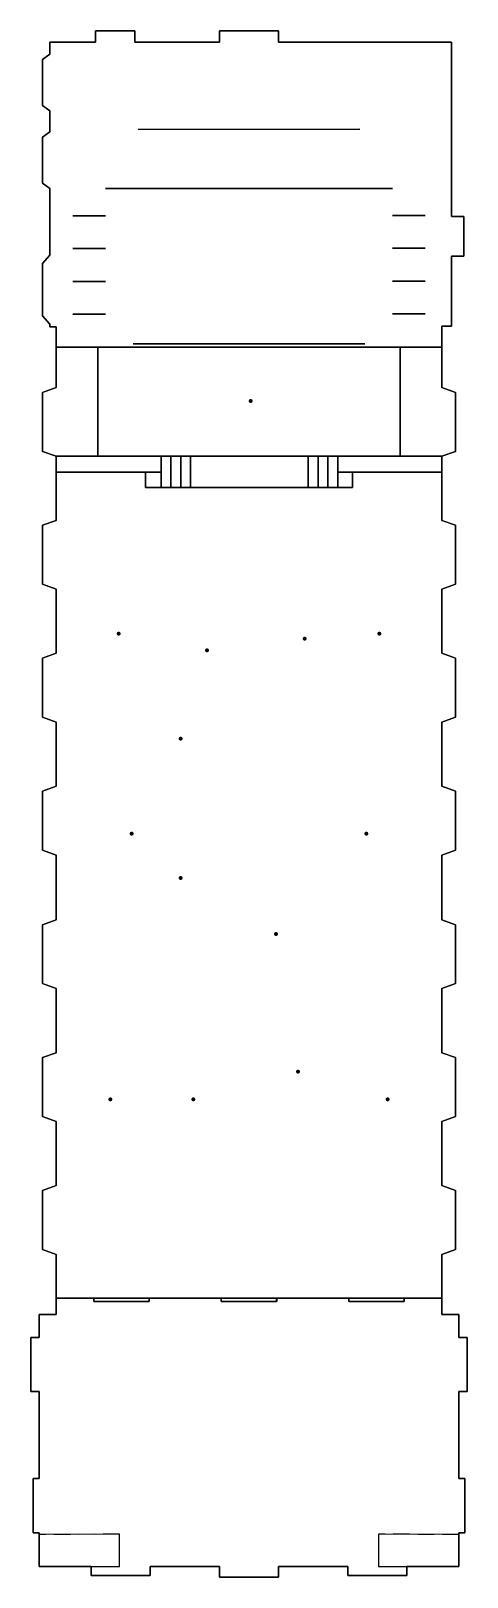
# Model space of a CAD drawing. Header units: millimetres. Extents: x -6.7 to 6.7, y -23 to 24.1.
import ezdxf

# ---------------------------------------------------------------- set-up
doc = ezdxf.new("R2010")
doc.units = ezdxf.units.MM
doc.linetypes.add('DASHED', pattern=[0.75, 0.5, -0.25])
for name, color, linetype in [('3dPoly', 30, 'Continuous'), ('PISO_3D', 30, 'Continuous'), ('Sillas', 130, 'DASHED')]:
    doc.layers.add(name, color=color, linetype=linetype)
for name, color, linetype, lineweight in [('PLANO_EXTRUDE', 13, 'Continuous', 5), ('rec', 92, 'Continuous', 200), ('src', 10, 'Continuous', 200)]:
    doc.layers.add(name, color=color, linetype=linetype, lineweight=lineweight)

msp = doc.modelspace()

# ---------------------------------------------------------------- linework, layer by layer
for points in [[(6.55, 17.25, 3.6), (6.55, 17.411, 4.31), (6.55, 17.848, 4.91), (6.55, 18.303, 4.31), (6.55, 18.453, 3.6), (6.55, 18.453, 5.99), (6.55, 17.25, 5.99)], [(-6.3, 17.028, 3.6), (-6.3, 16.812, 4.424), (-6.3, 16.228, 4.91), (-6.3, 15.65, 4.424), (-6.3, 15.428, 3.6), (-6.3, 15.428, 5.99), (-6.3, 17.028, 5.99)], [(-6.3, 13.098, 7.81), (-6.3, 11.302, 7.81), (-6.3, 11.302, 5.99), (-6.3, 13.098, 5.99)], [(-6.3, 13.098, 3.6), (-6.3, 12.976, 4.424), (-6.3, 12.2, 4.91), (-6.3, 11.424, 4.424), (-6.3, 11.302, 3.6), (-6.3, 11.302, 5.99), (-6.3, 13.098, 5.99)], [(6.3, 11.302, 3.6), (6.3, 11.424, 4.424), (6.3, 12.2, 4.91), (6.3, 12.976, 4.424), (6.3, 13.098, 3.6), (6.3, 13.098, 5.99), (6.3, 11.302, 5.99)], [(6.3, 11.302, 7.81), (6.3, 13.098, 7.81), (6.3, 13.098, 5.99), (6.3, 11.302, 5.99)], [(5.88, 10.668, 0), (5.88, 10.668, 0), (5.88, 10.668, 0), (5.88, 10.668, 0), (5.88, 10.668, 0), (5.88, 9.198, 0), (6.3, 9.048, 0), (6.3, 7.252, 0), (5.88, 7.102, 0), (5.88, 5.148, 0), (6.3, 4.998, 0), (6.3, 3.202, 0), (5.88, 3.052, 0), (5.88, 1.098, 0), (6.3, 0.948, 0), (6.3, -0.848, 0), (5.88, -0.998, 0), (5.88, -2.972, 0), (6.3, -3.122, 0), (6.3, -4.918, 0), (5.88, -5.068, 0), (5.88, -7.021, 0), (6.3, -7.171, 0), (6.3, -8.967, 0), (5.88, -9.117, 0), (5.88, -11.072, 0), (6.3, -11.222, 0), (6.3, -13.018, 0), (5.88, -13.168, 0), (5.88, -14.5, 0), (4.733, -14.5, 0), (4.733, -14.6, 0), (3.043, -14.6, 0), (3.043, -14.5, 0), (0.847, -14.5, 0), (0.847, -14.6, 0), (-0.843, -14.6, 0), (-0.843, -14.5, 0), (-3.043, -14.5, 0), (-3.043, -14.6, 0), (-4.733, -14.6, 0), (-4.733, -14.5, 0), (-5.88, -14.5, 0), (-5.88, -13.168, 0), (-6.3, -13.018, 0), (-6.3, -11.222, 0), (-5.88, -11.072, 0), (-5.88, -9.117, 0), (-6.3, -8.967, 0), (-6.3, -7.171, 0), (-5.88, -7.021, 0), (-5.88, -5.068, 0), (-6.3, -4.918, 0), (-6.3, -3.122, 0), (-5.88, -2.972, 0), (-5.88, -0.998, 0), (-6.3, -0.848, 0), (-6.3, 0.948, 0), (-5.88, 1.098, 0), (-5.88, 3.052, 0), (-6.3, 3.202, 0), (-6.3, 4.998, 0), (-5.88, 5.148, 0), (-5.88, 7.102, 0), (-6.3, 7.252, 0), (-6.3, 9.048, 0), (-5.88, 9.198, 0), (-5.88, 10.668, -0.004), (-3.16, 10.668, 0), (-3.16, 10.198, 0), (3.16, 10.198, 0), (3.16, 10.668, 0)], [(-6.3, 9.048, 3.6), (-6.3, 8.926, 4.424), (-6.3, 8.15, 4.91), (-6.3, 7.374, 4.424), (-6.3, 7.252, 3.6), (-6.3, 7.252, 5.99), (-6.3, 9.048, 5.99)], [(6.3, 7.251, 3.6), (6.3, 7.373, 4.424), (6.3, 8.149, 4.91), (6.3, 8.925, 4.424), (6.3, 9.047, 3.6), (6.3, 9.047, 5.99), (6.3, 7.251, 5.99)], [(-6.3, 4.998, 3.6), (-6.3, 4.876, 4.424), (-6.3, 4.1, 4.91), (-6.3, 3.324, 4.424), (-6.3, 3.202, 3.6), (-6.3, 3.202, 5.99), (-6.3, 4.998, 5.99)], [(6.3, 3.202, 3.6), (6.3, 3.324, 4.424), (6.3, 4.1, 4.91), (6.3, 4.876, 4.424), (6.3, 4.998, 3.6), (6.3, 4.998, 5.99), (6.3, 3.202, 5.99)], [(-6.3, 0.948, 3.6), (-6.3, 0.826, 4.424), (-6.3, 0.05, 4.91), (-6.3, -0.726, 4.424), (-6.3, -0.848, 3.6), (-6.3, -0.848, 5.99), (-6.3, 0.948, 5.99)], [(6.3, -0.848, 3.6), (6.3, -0.726, 4.424), (6.3, 0.05, 4.91), (6.3, 0.826, 4.424), (6.3, 0.948, 3.6), (6.3, 0.948, 5.99), (6.3, -0.848, 5.99)], [(-6.3, -3.122, 3.6), (-6.3, -3.244, 4.424), (-6.3, -4.02, 4.91), (-6.3, -4.796, 4.424), (-6.3, -4.918, 3.6), (-6.3, -4.918, 5.99), (-6.3, -3.122, 5.99)], [(6.3, -4.918, 3.6), (6.3, -4.796, 4.424), (6.3, -4.02, 4.91), (6.3, -3.244, 4.424), (6.3, -3.122, 3.6), (6.3, -3.122, 5.99), (6.3, -4.918, 5.99)], [(-6.3, -7.171, 3.6), (-6.3, -7.293, 4.424), (-6.3, -8.069, 4.91), (-6.3, -8.845, 4.424), (-6.3, -8.967, 3.6), (-6.3, -8.967, 5.99), (-6.3, -7.171, 5.99)], [(6.3, -8.968, 3.6), (6.3, -8.846, 4.424), (6.3, -8.07, 4.91), (6.3, -7.294, 4.424), (6.3, -7.172, 3.6), (6.3, -7.172, 5.99), (6.3, -8.968, 5.99)], [(-6.3, -11.222, 3.6), (-6.3, -11.344, 4.424), (-6.3, -12.12, 4.91), (-6.3, -12.896, 4.424), (-6.3, -13.018, 3.6), (-6.3, -13.018, 5.99), (-6.3, -11.222, 5.99)], [(6.3, -13.018, 5.99), (6.3, -11.222, 5.99), (6.3, -11.222, 3.6), (6.3, -11.344, 4.424), (6.3, -12.12, 4.91), (6.3, -12.896, 4.424), (6.3, -13.018, 3.6)], [(-4.737, -14.5, 5.57), (-4.737, -14.6, 5.57), (-4.737, -14.6, 0), (-4.737, -14.5, 0)], [(-3.047, -14.6, 5.57), (-4.737, -14.6, 5.57), (-4.737, -14.5, 5.57), (-3.047, -14.5, 5.57)], [(-4.737, -14.6, 3.6), (-4.567, -14.6, 4.424), (-3.892, -14.6, 4.91), (-3.225, -14.6, 4.424), (-3.047, -14.6, 3.6), (-3.047, -14.6, 5.57), (-4.737, -14.6, 5.57)], [(-3.047, -14.6, 3.6), (-4.737, -14.6, 3.6), (-4.567, -14.6, 4.424), (-3.892, -14.6, 4.91), (-3.225, -14.6, 4.424)], [(-3.047, -14.5, 5.57), (-0.847, -14.5, 5.57), (-0.847, -14.5, 0), (-3.047, -14.5, 0)], [(-3.047, -14.6, 5.57), (-3.047, -14.5, 5.57), (-3.047, -14.5, 0), (-3.047, -14.6, 0)], [(-0.847, -14.5, 5.57), (-0.847, -14.6, 5.57), (-0.847, -14.6, 0), (-0.847, -14.5, 0)], [(-0.847, -14.6, 3.6), (-0.677, -14.6, 4.424), (-0.002, -14.6, 4.91), (0.665, -14.6, 4.424), (0.843, -14.6, 3.6), (0.843, -14.6, 5.57), (-0.847, -14.6, 5.57)], [(0.843, -14.6, 3.6), (-0.847, -14.6, 3.6), (-0.677, -14.6, 4.424), (-0.002, -14.6, 4.91), (0.665, -14.6, 4.424)], [(0.843, -14.5, 0), (0.843, -14.6, 0), (0.843, -14.6, 5.57), (0.843, -14.5, 5.57), (0.843, -14.5, 0)], [(3.043, -14.5, 5.57), (4.733, -14.5, 5.57), (4.733, -14.6, 5.57), (3.043, -14.6, 5.57)], [(3.043, -14.6, 0), (3.043, -14.5, 0), (3.043, -14.5, 5.57), (3.043, -14.6, 5.57)], [(3.043, -14.6, 3.6), (3.213, -14.6, 4.424), (3.888, -14.6, 4.91), (4.555, -14.6, 4.424), (4.733, -14.6, 3.6), (4.733, -14.6, 5.57), (3.043, -14.6, 5.57)], [(5.88, -14.5, 0), (4.733, -14.5, 0), (4.733, -14.5, 5.57), (5.88, -14.5, 5.57)]]:
    msp.add_polyline3d(points, close=True)
for points in [[(6.55, 17.25, 3.6), (6.55, 17.411, 4.31), (6.55, 17.848, 4.91), (6.55, 18.303, 4.31), (6.55, 18.45, 3.6), (6.55, 17.25, 3.6)], [(-6.3, 15.428, 3.6), (-6.3, 17.028, 3.6), (-6.3, 16.812, 4.424), (-6.3, 16.228, 4.91), (-6.3, 15.65, 4.424), (-6.3, 15.428, 3.6)], [(-6.3, 15.65, 4.424), (-6.3, 16.228, 4.91)], [(-5.88, 14.478, 9.4), (-5.88, 13.248, 9.4), (-6.3, 13.098, 9.4), (-6.3, 11.302, 9.4), (-5.88, 11.152, 9.4), (-5.88, 9.198, 9.4), (-6.3, 9.048, 9.4), (-6.3, 7.252, 9.4), (-5.88, 7.102, 9.4), (-5.88, 5.148, 9.4), (-6.3, 4.998, 9.4), (-6.3, 3.202, 9.4), (-5.88, 3.052, 9.4), (-5.88, 1.098, 9.4), (-6.3, 0.948, 9.4), (-6.3, -0.848, 9.4), (-5.88, -0.998, 9.4), (-5.88, -2.972, 9.4), (-6.3, -3.122, 9.4), (-6.3, -4.918, 9.4), (-5.88, -5.068, 9.4), (-5.88, -7.021, 9.4), (-6.3, -7.171, 9.4), (-6.3, -8.967, 9.4), (-5.88, -9.117, 9.4), (-5.88, -11.072, 9.4), (-6.3, -11.222, 9.4), (-6.3, -13.018, 9.4), (-5.88, -13.168, 9.4), (-5.88, -14.5, 9.4), (-5.88, -14.5, 9.4), (-5.88, -14.5, 9.4), (-5.88, -14.5, 9.4), (-5.88, -14.5, 9.4), (-5.88, -14.5, 9.4), (-5.88, -14.5, 9.4), (-5.88, -14.5, 9.4), (-5.88, -14.5, 9.4), (-5.88, -14.5, 9.4), (-5.88, -14.5, 9.4), (-5.88, -14.5, 9.4), (-5.88, -14.5, 9.4), (-5.88, -14.5, 9.4), (-5.88, -14.5, 9.4), (-5.88, -14.5, 9.4), (5.88, -14.5, 9.4), (5.88, -14.5, 9.4), (5.88, -14.5, 9.4), (5.88, -14.5, 9.4), (5.88, -14.5, 9.4), (5.88, -14.5, 9.4), (5.88, -14.5, 9.4), (5.88, -14.5, 9.4), (5.88, -14.5, 9.4), (5.88, -14.5, 9.4), (5.88, -14.5, 9.4), (5.88, -14.5, 9.4), (5.88, -14.5, 9.4), (5.88, -14.5, 9.4), (5.88, -14.5, 9.4), (5.88, -14.5, 9.4), (5.88, -14.5, 9.4), (5.88, -14.5, 9.4), (5.88, -13.168, 9.4), (6.3, -13.018, 9.4), (6.3, -11.222, 9.4), (5.88, -11.072, 9.4), (5.88, -9.117, 9.4), (6.3, -8.967, 9.4), (6.3, -7.171, 9.4), (5.88, -7.021, 9.4), (5.88, -5.068, 9.4), (6.3, -4.918, 9.4), (6.3, -3.122, 9.4), (5.88, -2.972, 9.4), (5.88, -0.998, 9.4), (6.3, -0.848, 9.4), (6.3, 0.948, 9.4), (5.88, 1.098, 9.4), (5.88, 3.052, 9.4), (6.3, 3.202, 9.4), (6.3, 4.998, 9.4), (5.88, 5.148, 9.4), (5.88, 7.102, 9.4), (6.3, 7.252, 9.4), (6.3, 9.048, 9.4), (5.88, 9.198, 9.4), (5.88, 11.152, 9.4), (6.3, 11.302, 9.4), (6.3, 13.098, 9.4), (5.88, 13.248, 9.4), (5.88, 14.478, 9.4), (5.88, 14.478, 9.4), (5.88, 14.478, 9.4), (5.88, 14.478, 9.4), (5.88, 14.478, 9.4), (5.88, 14.478, 9.4), (5.88, 14.478, 9.4), (5.88, 14.478, 9.4), (5.88, 14.478, 9.4), (-5.88, 14.478, 9.4), (-5.88, 14.478, 9.4), (-5.88, 14.478, 9.4), (-5.88, 14.478, 9.4), (-5.88, 14.478, 9.4), (-5.88, 14.478, 9.4), (-5.88, 14.478, 9.4), (-5.88, 14.478, 9.4), (-5.88, 14.478, 9.4), (-5.88, 14.478, 9.4), (-5.88, 14.478, 9.4), (-5.88, 14.478, 9.4), (-5.88, 14.478, 9.4), (-5.88, 14.478, 9.4), (-5.88, 14.478, 9.4), (-5.88, 14.478, 9.4), (-5.88, 14.478, 9.4), (-5.88, 14.478, 9.4), (-5.88, 14.478, 9.4), (-5.88, 14.478, 9.4), (-5.88, 14.478, 9.4)], [(-5.88, 14.478, 9.4), (-5.07, 14.478, 9.4)], [(5.88, 14.478, 9.4), (5.07, 14.478, 9.4)], [(-6.3, 11.302, 3.6), (-6.3, 13.098, 3.6), (-6.3, 12.976, 4.424), (-6.3, 12.2, 4.91), (-6.3, 11.424, 4.424), (-6.3, 11.302, 3.6)], [(6.3, 13.098, 3.6), (6.3, 11.302, 3.6), (6.3, 11.424, 4.424), (6.3, 12.2, 4.91), (6.3, 12.976, 4.424), (6.3, 13.098, 3.6)], [(-6.3, 7.252, 3.6), (-6.3, 9.048, 3.6), (-6.3, 8.926, 4.424), (-6.3, 8.15, 4.91), (-6.3, 7.374, 4.424), (-6.3, 7.252, 3.6)], [(6.3, 9.048, 3.6), (6.3, 7.252, 3.6), (6.3, 7.374, 4.424), (6.3, 8.15, 4.91), (6.3, 8.926, 4.424), (6.3, 9.048, 3.6)], [(-6.3, 3.202, 3.6), (-6.3, 4.998, 3.6), (-6.3, 4.876, 4.424), (-6.3, 4.1, 4.91), (-6.3, 3.324, 4.424), (-6.3, 3.202, 3.6)], [(6.3, 4.998, 3.6), (6.3, 3.202, 3.6), (6.3, 3.324, 4.424), (6.3, 4.1, 4.91), (6.3, 4.876, 4.424), (6.3, 4.998, 3.6)], [(-6.3, -0.848, 3.6), (-6.3, 0.948, 3.6), (-6.3, 0.826, 4.424), (-6.3, 0.05, 4.91), (-6.3, -0.726, 4.424), (-6.3, -0.848, 3.6)], [(6.3, 0.948, 3.6), (6.3, -0.848, 3.6), (6.3, -0.726, 4.424), (6.3, 0.05, 4.91), (6.3, 0.826, 4.424), (6.3, 0.948, 3.6)], [(-6.3, -4.918, 3.6), (-6.3, -3.122, 3.6), (-6.3, -3.244, 4.424), (-6.3, -4.02, 4.91), (-6.3, -4.796, 4.424), (-6.3, -4.918, 3.6)], [(6.3, -3.122, 3.6), (6.3, -4.918, 3.6), (6.3, -4.796, 4.424), (6.3, -4.02, 4.91), (6.3, -3.244, 4.424), (6.3, -3.122, 3.6)], [(-6.3, -8.967, 3.6), (-6.3, -7.171, 3.6), (-6.3, -7.293, 4.424), (-6.3, -8.069, 4.91), (-6.3, -8.845, 4.424), (-6.3, -8.967, 3.6)], [(6.3, -7.171, 3.6), (6.3, -8.967, 3.6), (6.3, -8.845, 4.424), (6.3, -8.069, 4.91), (6.3, -7.293, 4.424), (6.3, -7.171, 3.6)], [(-6.3, -13.018, 3.6), (-6.3, -11.222, 3.6), (-6.3, -11.344, 4.424), (-6.3, -12.12, 4.91), (-6.3, -12.896, 4.424), (-6.3, -13.018, 3.6)], [(6.3, -13.018, 3.6), (6.3, -12.896, 4.424), (6.3, -12.12, 4.91), (6.3, -11.344, 4.424), (6.3, -11.222, 3.6), (6.3, -13.018, 3.6)], [(6.3, -11.222, 3.6), (6.3, -13.018, 3.6), (6.3, -12.896, 4.424), (6.3, -12.12, 4.91), (6.3, -11.344, 4.424), (6.3, -11.222, 3.6)], [(-4.737, -14.5, 0), (-5.88, -14.5, 0), (-5.88, -14.5, 5.57), (-4.737, -14.5, 5.57), (-4.737, -14.5, 0), (-5.88, -14.5, 0)], [(-3.047, -14.6, 5.57), (-3.047, -14.5, 5.57)], [(-0.847, -14.5, 5.57), (0.843, -14.5, 5.57), (0.843, -14.6, 5.57), (-0.847, -14.6, 5.57), (-0.847, -14.5, 5.57)], [(4.733, -14.5, 5.57), (5.88, -14.5, 5.57)]]:
    msp.add_polyline3d(points)
at = {"layer": '3dPoly'}
for points in [[(-3.38, 21.109, 5.583), (-3.38, 21.109, 9.288), (3.38, 21.119, 9.288), (3.38, 21.119, 5.583)], [(-3.38, 21.109, 9.288), (-3.38, 21.109, 5.583), (3.38, 21.119, 5.583), (3.38, 21.119, 9.288)], [(-4.38, 19.313, 1.17), (4.38, 19.313, 1.17), (4.38, 19.313, 5.583), (-4.38, 19.313, 5.583)], [(-4.38, 19.313, 5.583), (4.38, 19.313, 5.583), (4.38, 19.313, 1.17), (-4.38, 19.313, 1.17)], [(-4.38, 18.478, 5.583), (-5.38, 18.478, 5.583), (-5.38, 18.478, 1.17), (-4.38, 18.478, 1.17)], [(-4.38, 18.478, 1.17), (-5.38, 18.478, 1.17), (-5.38, 18.478, 5.583), (-4.38, 18.478, 5.583)], [(5.38, 18.488, 1.17), (4.38, 18.488, 1.17), (4.38, 18.488, 5.583), (5.38, 18.488, 5.583)], [(5.38, 18.488, 5.583), (4.38, 18.488, 5.583), (4.38, 18.488, 1.17), (5.38, 18.488, 1.17)], [(-4.38, 17.478, 5.583), (-5.38, 17.478, 5.583), (-5.38, 17.478, 1.17), (-4.38, 17.478, 1.17)], [(-4.38, 17.478, 1.17), (-5.38, 17.478, 1.17), (-5.38, 17.478, 5.583), (-4.38, 17.478, 5.583)], [(-4.38, 17.478, 5.583), (-5.38, 17.478, 5.583), (-5.38, 17.478, 1.17), (-4.38, 17.478, 1.17)], [(5.38, 17.488, 1.17), (4.38, 17.488, 1.17), (4.38, 17.488, 5.583), (5.38, 17.488, 5.583)], [(5.38, 17.488, 5.583), (4.38, 17.488, 5.583), (4.38, 17.488, 1.17), (5.38, 17.488, 1.17)], [(-4.38, 16.478, 1.17), (-4.38, 16.478, 5.583), (-5.38, 16.478, 5.583), (-5.38, 16.478, 1.17)], [(-5.38, 16.478, 5.583), (-4.38, 16.478, 5.583), (-4.38, 16.478, 1.17), (-5.38, 16.478, 1.17)], [(5.38, 16.488, 1.17), (5.38, 16.488, 5.583), (4.38, 16.488, 5.583), (4.38, 16.488, 1.17)], [(5.38, 16.488, 5.583), (4.38, 16.488, 5.583), (4.38, 16.488, 1.17), (5.38, 16.488, 1.17)], [(4.38, 16.488, 5.583), (5.38, 16.488, 5.583), (5.38, 16.488, 1.17), (4.38, 16.488, 1.17)], [(-5.38, 15.478, 5.583), (-4.38, 15.478, 5.583), (-4.38, 15.478, 1.17), (-5.38, 15.478, 1.17)], [(-5.38, 15.478, 1.17), (-4.38, 15.478, 1.17), (-4.38, 15.478, 5.583), (-5.38, 15.478, 5.583)], [(4.38, 15.488, 5.583), (5.38, 15.487, 5.583), (5.38, 15.487, 1.17), (4.38, 15.488, 1.17)], [(5.38, 15.487, 5.583), (4.38, 15.488, 5.583), (4.38, 15.488, 1.17), (5.38, 15.487, 1.17)], [(-4.61, 11.152, 0.25), (-4.61, 14.478, 0.25), (-5.88, 14.478, 0.25), (-5.88, 13.248, 0.25), (-6.3, 13.098, 0.25), (-6.3, 11.302, 0.25), (-5.88, 11.152, 0.25)], [(-5.88, 14.478, 9.4), (-5.88, 14.478, 1.17), (-3.33, 14.478, 1.17), (-3.33, 14.478, 4.99), (-1.661, 14.478, 5.625), (0, 14.478, 5.95), (1.661, 14.478, 5.625), (3.33, 14.478, 4.99), (3.33, 14.478, 1.17), (5.88, 14.478, 1.17), (5.88, 14.478, 9.4), (-5.88, 14.478, 9.4)], [(-3.33, 14.478, 1.17), (-5.88, 14.478, 1.17), (-5.88, 14.478, 9.4), (5.88, 14.478, 9.4), (5.88, 14.478, 1.17), (3.33, 14.478, 1.17), (3.33, 14.478, 4.99), (1.661, 14.478, 5.625), (0, 14.478, 5.95), (-1.661, 14.478, 5.625), (-3.33, 14.478, 4.99)], [(-5.88, 14.478, 1.17), (-5.88, 14.478, 0.25), (-4.61, 14.478, 0.25), (-4.61, 14.478, 0.889), (4.61, 14.478, 0.889), (4.61, 14.478, 0.25), (5.88, 14.478, 0.25), (5.88, 14.478, 1.17)], [(-4.61, 14.478, 0.889), (-4.61, 11.152, 0.889), (4.61, 11.152, 0.889), (4.61, 14.478, 0.889)], [(-4.61, 14.478, 0.889), (-4.61, 14.478, 0.25), (-4.61, 11.152, 0.25), (-4.61, 11.152, 0.889)], [(3.13, 14.578, 1.17), (3.53, 14.578, 1.17), (3.53, 14.578, 6), (-3.53, 14.578, 6), (-3.53, 14.578, 1.17), (-3.13, 14.578, 1.17), (-3.13, 14.578, 5), (3.13, 14.578, 5), (3.13, 14.578, 1.17)], [(-3.53, 14.578, 6), (3.53, 14.578, 6), (3.53, 14.578, 1.17), (3.13, 14.578, 1.17), (3.13, 14.578, 5), (-3.13, 14.578, 5), (-3.13, 14.578, 1.17), (-3.53, 14.578, 1.17)], [(4.61, 14.478, 0.25), (4.61, 14.478, 0.889), (4.61, 11.152, 0.889), (4.61, 11.152, 0.25)], [(4.61, 14.478, 0.25), (4.61, 11.152, 0.25), (5.88, 11.152, 0.25), (6.3, 11.302, 0.25), (6.3, 13.098, 0.25), (5.88, 13.248, 0.25), (5.88, 14.478, 0.25)], [(-5.88, 11.152, 0.1), (-5.88, 10.668, 0.1), (-3.16, 10.668, 0.1), (-3.16, 10.668, 0.1), (-2.68, 10.668, 0.1), (-2.68, 11.152, 0.1)], [(-5.88, 10.668, 0.1), (-5.88, 11.152, 0.1), (-5.88, 11.152, 9.4), (-5.88, 9.198, 9.4), (-5.88, 9.198, 0), (-5.88, 10.668, -0.004), (-5.88, 10.668, 0.1)], [(-4.61, 11.152, 0.25), (-4.61, 11.152, 0.1), (-2.68, 11.152, 0.1), (-2.68, 11.152, 0.25), (-2.38, 11.152, 0.25), (-2.38, 11.152, 0.4), (-2.08, 11.152, 0.4), (-2.08, 11.152, 0.55), (-1.78, 11.152, 0.55), (-1.78, 11.152, 0.7), (1.81, 11.152, 0.7), (1.81, 11.152, 0.55), (2.11, 11.152, 0.55), (2.11, 11.152, 0.4), (2.41, 11.152, 0.4), (2.41, 11.152, 0.25), (2.71, 11.152, 0.25), (2.71, 11.152, 0.1), (4.61, 11.152, 0.1), (4.61, 11.152, 0.25), (4.61, 11.152, 0.25), (4.61, 11.152, 0.889), (-4.61, 11.152, 0.889), (-4.61, 11.152, 0.25), (-4.61, 11.152, 0.25)], [(-2.68, 11.152, 0.25), (-2.68, 11.152, 0.1), (-2.68, 10.198, 0.1), (-2.68, 10.198, 0.25)], [(-2.68, 10.198, 0.25), (-2.38, 10.198, 0.25), (-2.38, 11.152, 0.25), (-2.68, 11.152, 0.25)], [(-2.38, 11.152, 0.25), (-2.38, 10.198, 0.25), (-2.38, 10.198, 0.4), (-2.38, 11.152, 0.4)], [(-2.08, 11.152, 0.4), (-2.38, 11.152, 0.4), (-2.38, 10.198, 0.4), (-2.08, 10.198, 0.4)], [(-2.08, 11.152, 0.4), (-2.08, 10.198, 0.4), (-2.08, 10.198, 0.55), (-2.08, 11.152, 0.55)], [(-2.08, 11.152, 0.55), (-2.08, 10.198, 0.55), (-1.78, 10.198, 0.55), (-1.78, 11.152, 0.55)], [(-1.78, 11.152, 0.7), (-1.78, 10.198, 0.7), (1.81, 10.198, 0.7), (1.81, 11.152, 0.7)], [(-1.78, 11.152, 0.55), (-1.78, 10.198, 0.55), (-1.78, 10.198, 0.7), (-1.78, 11.152, 0.7)], [(1.81, 11.152, 0.55), (1.81, 11.152, 0.7), (1.81, 10.198, 0.7), (1.81, 10.198, 0.55), (1.81, 11.152, 0.55)], [(1.81, 11.152, 0.55), (1.81, 10.198, 0.55), (2.11, 10.198, 0.55), (2.11, 11.152, 0.55)], [(2.11, 11.152, 0.4), (2.11, 11.152, 0.55), (2.11, 10.198, 0.55), (2.11, 10.198, 0.4)], [(2.11, 11.152, 0.4), (2.11, 10.198, 0.4), (2.41, 10.198, 0.4), (2.41, 11.152, 0.4)], [(2.41, 11.152, 0.4), (2.41, 10.198, 0.4), (2.41, 10.198, 0.25), (2.41, 11.152, 0.25)], [(2.71, 11.152, 0.25), (2.41, 11.152, 0.25), (2.41, 10.198, 0.25), (2.71, 10.198, 0.25)], [(2.71, 11.152, 0.1), (2.71, 11.152, 0.25), (2.71, 10.198, 0.25), (2.71, 10.198, 0.1)], [(5.88, 11.152, 0.1), (2.71, 11.152, 0.1), (2.71, 10.668, 0.1), (3.16, 10.668, 0.1), (3.16, 10.668, 0.1), (5.88, 10.668, 0.1)], [(5.88, 11.152, 9.4), (6.3, 11.302, 9.4), (6.3, 11.302, 0.25), (5.88, 11.152, 0.25)], [(5.88, 9.198, 9.4), (5.88, 11.152, 9.4), (5.88, 11.152, 0.1), (5.88, 10.668, 0.1), (5.88, 10.668, 0), (5.88, 9.198, 0)], [(-3.16, 10.668, 0), (-3.16, 10.668, 0.1), (-5.88, 10.668, 0.1), (-5.88, 10.668, 0)], [(-3.16, 10.668, 0.1), (-3.16, 10.668, 0), (-3.16, 10.198, 0), (-3.16, 10.198, 0.1)], [(3.16, 10.198, 0), (3.16, 10.668, 0), (3.16, 10.668, 0.1), (3.16, 10.198, 0.1)], [(3.16, 10.668, 0.1), (3.16, 10.668, 0), (5.88, 10.668, 0), (5.88, 10.668, 0.1)], [(-3.16, 10.198, 0), (3.16, 10.198, 0), (3.16, 10.198, 0.1), (2.71, 10.198, 0.1), (2.71, 10.198, 0.25), (2.41, 10.198, 0.25), (2.41, 10.198, 0.4), (2.11, 10.198, 0.4), (2.11, 10.198, 0.55), (1.81, 10.198, 0.55), (1.81, 10.198, 0.7), (-1.78, 10.198, 0.7), (-1.78, 10.198, 0.55), (-2.08, 10.198, 0.55), (-2.08, 10.198, 0.4), (-2.38, 10.198, 0.4), (-2.38, 10.198, 0.25), (-2.68, 10.198, 0.25), (-2.68, 10.198, 0.1), (-3.16, 10.198, 0.1)], [(-6.3, 7.252, 9.4), (-6.3, 7.252, 7.81), (-6.3, 9.048, 7.81), (-6.3, 9.048, 9.4)], [(-6.3, 3.202, 9.4), (-6.3, 3.202, 7.81), (-6.3, 4.998, 7.81), (-6.3, 4.998, 9.4)], [(-6.3, 0.948, 0.78), (-6.3, -0.848, 0.78), (-6.3, -0.848, 0), (-6.3, 0.948, 0)], [(-5.88, -11.072, 9.4), (-6.3, -11.222, 9.4), (-6.3, -11.222, 0), (-5.88, -11.072, 0)], [(5.88, -14.5, 9.4), (5.88, -13.168, 9.4), (5.88, -13.168, 0), (5.88, -14.5, 0)], [(-5.88, -14.5, 9.4), (5.88, -14.5, 9.4), (5.88, -15, 9.4), (6.4, -15, 9.4), (6.4, -15.7, 9.4), (6.655, -15.7, 9.4), (6.655, -17.35, 9.4), (6.4, -17.35, 9.4), (6.4, -20, 9.4), (6.585, -20, 9.4), (6.585, -21.65, 9.4), (6.4, -21.65, 9.4), (6.4, -22.68, 9.4), (4.82, -22.68, 9.4), (4.82, -22.95, 9.4), (3.02, -22.95, 9.4), (3.02, -22.68, 9.4), (0.9, -22.68, 9.4), (0.9, -23, 9.4), (-0.9, -23, 9.4), (-0.9, -22.68, 9.4), (-3.02, -22.68, 9.4), (-3.02, -22.95, 9.4), (-4.82, -22.95, 9.4), (-4.82, -22.68, 9.4), (-6.4, -22.68, 9.4), (-6.4, -21.65, 9.4), (-6.585, -21.65, 9.4), (-6.585, -20, 9.4), (-6.4, -20, 9.4), (-6.4, -17.35, 9.4), (-6.655, -17.35, 9.4), (-6.655, -15.7, 9.4), (-6.4, -15.7, 9.4), (-6.4, -15, 9.4), (-5.88, -15, 9.4)], [(4.733, -14.6, 5.57), (4.733, -14.5, 5.57), (4.733, -14.5, 0), (4.733, -14.6, 0)], [(6.655, -17.35, 6.97), (6.655, -15.7, 6.97), (6.655, -15.7, 5.57), (6.655, -17.35, 5.57)]]:
    msp.add_polyline3d(points, close=True, dxfattribs=at)
for points in [[(-5.88, 14.478, 1.17), (5.88, 14.478, 1.17)], [(-5.88, 14.478, 1.17), (-4.88, 14.478, 1.17)], [(-4.88, 14.478, 1.17), (-5.38, 14.478, 1.17), (-4.38, 14.478, 1.17)], [(-5.38, 14.478, 1.17), (-4.38, 14.478, 1.17)], [(-3.13, 14.578, 1.17), (-3.53, 14.578, 1.17)], [(3.33, 14.478, 4.99), (-3.33, 14.478, 4.99)], [(3.33, 14.578, 1.17), (3.53, 14.578, 1.17), (3.13, 14.578, 1.17)], [(3.53, 14.578, 1.17), (3.13, 14.578, 1.17)], [(4.38, 14.478, 1.17), (5.38, 14.478, 1.17)], [(5.88, 14.478, 1.17), (5.38, 14.478, 1.17)], [(-3.16, 10.668, 0.1), (-2.68, 10.668, 0.1)], [(-2.68, 10.198, 0.1), (-2.68, 10.668, 0.1), (-3.16, 10.668, 0.1), (-3.16, 10.198, 0.1), (-2.68, 10.198, 0.1)], [(3.16, 10.198, 0.1), (3.16, 10.668, 0.1), (2.71, 10.668, 0.1), (2.71, 10.198, 0.1), (3.16, 10.198, 0.1)]]:
    msp.add_polyline3d(points, dxfattribs=at)
at = {"layer": 'PISO_3D', "extrusion": (-1, 0, 0), "elevation": 6.3, "flags": 128}
msp.add_lwpolyline([(-13.098, 5.99), (-13.098, 7.81), (-11.302, 7.81), (-11.302, 5.99), (-13.098, 5.99)], dxfattribs=at)
at = {"layer": 'PISO_3D'}
for points in [[(-5.88, 14.478, 1.17), (5.88, 14.478, 1.17), (5.88, 15.12, 1.17), (6.18, 15.12, 1.17), (6.18, 17.25, 1.17), (6.55, 17.25, 1.17), (6.55, 18.453, 1.17), (6.18, 18.453, 1.17), (6.18, 23.77, 1.17), (0.9, 23.77, 1.17), (0.9, 24.113, 1.17), (-0.9, 24.113, 1.17), (-0.9, 23.77, 1.17), (-3.482, 23.77, 1.17), (-3.482, 24.113, 1.17), (-4.682, 24.113, 1.17), (-4.682, 23.77, 1.17), (-6.08, 23.77, 1.17), (-6.08, 23.402, 1.17), (-6.3, 23.238, 1.17), (-6.3, 21.838, 1.17), (-6.08, 21.673, 1.17), (-6.08, 21.042, 1.17), (-6.3, 20.878, 1.17), (-6.3, 19.478, 1.17), (-6.08, 19.313, 1.17), (-6.08, 17.278, 1.17), (-6.3, 17.028, 1.17), (-6.3, 15.428, 1.17), (-6.08, 15.178, 1.17), (-6.08, 15.098, 1.17), (-5.88, 15.098, 1.17)], [(-3.482, 24.113, 9.4), (-4.682, 24.113, 9.4), (-4.682, 24.113, 1.17), (-3.482, 24.113, 1.17)], [(-4.682, 24.113, 9.4), (-4.682, 23.77, 9.4), (-4.682, 23.77, 1.17), (-4.682, 24.113, 1.17)], [(-3.482, 23.77, 9.4), (-3.482, 24.113, 9.4), (-3.482, 24.113, 1.17), (-3.482, 23.77, 1.17)], [(0.9, 24.113, 9.4), (-0.9, 24.113, 9.4), (-0.9, 24.113, 1.17), (0.9, 24.113, 1.17)], [(-0.9, 24.113, 9.4), (-0.9, 23.77, 9.4), (-0.9, 23.77, 1.17), (-0.9, 24.113, 1.17)], [(-4.682, 23.77, 9.4), (-6.08, 23.77, 9.4), (-6.08, 23.77, 1.17), (-4.682, 23.77, 1.17)], [(-6.08, 23.77, 9.4), (-6.08, 23.402, 9.4), (-6.08, 23.402, 1.17), (-6.08, 23.77, 1.17)], [(-0.9, 23.77, 9.4), (-3.482, 23.77, 9.4), (-3.482, 23.77, 1.17), (-0.9, 23.77, 1.17)], [(6.18, 23.77, 9.4), (0.9, 23.77, 9.4), (0.9, 23.77, 1.17), (6.18, 23.77, 1.17)], [(-6.08, 23.402, 9.4), (-6.3, 23.238, 9.4), (-6.3, 23.238, 1.17), (-6.08, 23.402, 1.17)], [(-6.3, 21.838, 4.53), (-6.3, 23.238, 4.53), (-6.3, 23.238, 6.53), (-6.3, 21.838, 6.53)], [(-6.3, 21.838, 9.4), (-6.3, 21.838, 6.53), (-6.3, 22.028, 7), (-6.3, 22.538, 7.232), (-6.3, 23.062, 7), (-6.3, 23.238, 6.53), (-6.3, 23.238, 9.4)], [(-6.3, 21.838, 9.4), (-6.08, 21.673, 9.4), (-6.08, 21.673, 1.17), (-6.3, 21.838, 1.17)], [(-6.08, 21.673, 9.4), (-6.08, 21.042, 9.4), (-6.08, 21.042, 1.17), (-6.08, 21.673, 1.17)], [(-6.08, 21.042, 9.4), (-6.3, 20.878, 9.4), (-6.3, 20.878, 1.17), (-6.08, 21.042, 1.17)], [(-6.3, 19.478, 4.53), (-6.3, 20.878, 4.53), (-6.3, 20.878, 6.53), (-6.3, 19.478, 6.53)], [(-6.3, 19.478, 9.4), (-6.3, 19.478, 6.53), (-6.3, 19.668, 7), (-6.3, 20.178, 7.232), (-6.3, 20.702, 7), (-6.3, 20.878, 6.53), (-6.3, 20.878, 9.4)], [(-6.3, 19.478, 9.4), (-6.08, 19.313, 9.4), (-6.08, 19.313, 1.17), (-6.3, 19.478, 1.17)], [(-6.08, 17.278, 9.4), (-6.08, 17.278, 1.17), (-6.08, 19.313, 1.17), (-6.08, 19.313, 9.4)], [(-6.3, 17.028, 3.6), (-6.3, 15.428, 3.6), (-6.3, 15.428, 1.17), (-6.3, 17.028, 1.17)], [(-5.88, 14.478, 9.4), (-5.88, 14.478, 1.17), (-5.88, 15.098, 1.17), (-5.88, 15.098, 9.4)], [(5.88, 14.478, 1.17), (5.88, 14.478, 9.4), (5.88, 15.12, 9.4), (5.88, 15.12, 1.17)], [(-4.61, 11.152, 0.25), (-5.88, 11.152, 0.25), (-5.88, 11.152, 0.1), (-4.61, 11.152, 0.1)], [(4.61, 11.152, 0.25), (4.61, 11.152, 0.1), (5.88, 11.152, 0.1), (5.88, 11.152, 0.25)], [(6.4, -21.7, 5.57), (3.95, -21.696, 5.57), (3.95, -22.68, 5.57), (4.82, -22.68, 5.57), (4.82, -22.95, 5.57), (3.02, -22.95, 5.57), (3.02, -22.68, 5.57), (0.9, -22.68, 5.57), (0.9, -23, 5.57), (-0.9, -23, 5.57), (-0.9, -22.68, 5.57), (-3.02, -22.68, 5.57), (-3.02, -22.95, 5.57), (-4.82, -22.95, 5.57), (-4.82, -22.68, 5.57), (-3.95, -22.68, 5.57), (-3.95, -21.696, 5.57), (-6.4, -21.7, 5.57), (-6.4, -21.65, 5.57), (-6.585, -21.65, 5.57), (-6.585, -20, 5.57), (-6.4, -20, 5.57), (-6.4, -17.35, 5.57), (-6.655, -17.35, 5.57), (-6.655, -15.7, 5.57), (-6.4, -15.7, 5.57), (-6.4, -15, 5.57), (-5.88, -15, 5.57), (-5.88, -14.5, 5.57), (5.88, -14.5, 5.57), (5.88, -15, 5.57), (6.4, -15, 5.57), (6.4, -15.7, 5.57), (6.655, -15.7, 5.57), (6.655, -17.35, 5.57), (6.4, -17.35, 5.57), (6.4, -20, 5.57), (6.585, -20, 5.57), (6.585, -21.65, 5.57), (6.4, -21.65, 5.57)], [(-5.88, -14.5, 5.57), (-5.88, -14.5, 9.4), (-5.88, -15, 9.4), (-5.88, -15, 5.57)], [(5.88, -14.5, 5.57), (5.88, -14.5, 6.59), (-5.88, -14.5, 6.59), (-5.88, -14.5, 5.57)], [(5.88, -14.5, 6.59), (5.88, -14.5, 5.57), (-5.88, -14.5, 5.57), (-5.88, -14.5, 6.59)], [(0.843, -14.5, 5.57), (3.043, -14.5, 5.57), (3.043, -14.5, 0), (0.843, -14.5, 0)], [(3.043, -14.6, 3.6), (4.733, -14.6, 3.6), (4.733, -14.6, 0), (3.043, -14.6, 0)], [(4.733, -14.5, 0), (4.733, -14.6, 0), (4.733, -14.6, 5.57), (4.733, -14.5, 5.57)], [(5.88, -15, 9.4), (5.88, -14.5, 9.4), (5.88, -14.5, 5.57), (5.88, -15, 5.57)], [(6.4, -15, 9.4), (5.88, -15, 9.4), (5.88, -15, 5.57), (6.4, -15, 5.57)], [(6.4, -15.7, 9.4), (6.4, -15, 9.4), (6.4, -15, 5.57), (6.4, -15.7, 5.57)], [(-6.655, -15.7, 5.57), (-6.655, -15.7, 6.97), (-6.655, -17.35, 6.97), (-6.655, -17.35, 5.57)], [(-6.655, -15.7, 6.97), (-6.655, -15.7, 7.87), (-6.655, -17.35, 7.87), (-6.655, -17.35, 6.97)], [(-6.655, -17.35, 7.87), (-6.655, -15.7, 7.87), (-6.655, -15.7, 9.4), (-6.655, -17.35, 9.4)], [(6.655, -15.7, 9.4), (6.4, -15.7, 9.4), (6.4, -15.7, 5.57), (6.655, -15.7, 5.57)], [(6.655, -17.35, 6.97), (6.655, -17.35, 7.87), (6.655, -15.7, 7.87), (6.655, -15.7, 6.97)], [(6.655, -17.35, 7.87), (6.655, -17.35, 9.4), (6.655, -15.7, 9.4), (6.655, -15.7, 7.87)], [(-6.655, -17.35, 9.4), (-6.4, -17.35, 9.4), (-6.4, -17.35, 5.57), (-6.655, -17.35, 5.57)], [(-6.4, -17.35, 9.4), (-6.4, -20, 9.4), (-6.4, -20, 5.57), (-6.4, -17.35, 5.57)], [(6.4, -20, 9.4), (6.4, -17.35, 9.4), (6.4, -17.35, 5.57), (6.4, -20, 5.57)], [(6.4, -17.35, 9.4), (6.655, -17.35, 9.4), (6.655, -17.35, 5.57), (6.4, -17.35, 5.57)], [(-6.4, -20, 9.4), (-6.585, -20, 9.4), (-6.585, -20, 5.57), (-6.4, -20, 5.57)], [(-6.585, -20, 5.57), (-6.585, -20, 6.97), (-6.585, -21.65, 6.97), (-6.585, -21.65, 5.57)], [(-6.585, -20, 6.97), (-6.585, -20, 7.87), (-6.585, -21.65, 7.87), (-6.585, -21.65, 6.97)], [(-6.585, -21.65, 7.87), (-6.585, -20, 7.87), (-6.585, -20, 9.4), (-6.585, -21.65, 9.4)], [(6.585, -20, 9.4), (6.4, -20, 9.4), (6.4, -20, 5.57), (6.585, -20, 5.57)], [(6.585, -21.65, 5.57), (6.585, -21.65, 6.97), (6.585, -20, 6.97), (6.585, -20, 5.57)], [(6.585, -21.65, 6.97), (6.585, -21.65, 7.87), (6.585, -20, 7.87), (6.585, -20, 6.97)], [(6.585, -21.65, 7.87), (6.585, -21.65, 9.4), (6.585, -20, 9.4), (6.585, -20, 7.87)], [(-6.4, -21.65, 9.4), (-6.4, -22.68, 9.4), (-6.4, -22.68, 5.57), (-6.4, -21.65, 5.57)], [(6.4, -22.68, 9.4), (6.4, -21.65, 9.4), (6.4, -21.65, 5.57), (6.4, -22.68, 5.57)], [(6.4, -21.65, 9.4), (6.585, -21.65, 9.4), (6.585, -21.65, 5.57), (6.4, -21.65, 5.57)], [(-6.4, -22.68, 9.4), (-4.82, -22.68, 9.4), (-4.82, -22.68, 5.57), (-6.4, -22.68, 5.57)], [(-4.82, -22.68, 9.4), (-4.82, -22.95, 9.4), (-4.82, -22.95, 5.57), (-4.82, -22.68, 5.57)], [(-4.82, -22.95, 5.57), (-4.82, -22.95, 6.97), (-3.02, -22.95, 6.97), (-3.02, -22.95, 5.57)], [(-4.82, -22.95, 6.97), (-4.82, -22.95, 7.87), (-3.02, -22.95, 7.87), (-3.02, -22.95, 6.97)], [(-4.82, -22.95, 9.4), (-3.02, -22.95, 9.4), (-3.02, -22.95, 7.87), (-4.82, -22.95, 7.87)], [(-3.02, -22.68, 9.4), (-0.9, -22.68, 9.4), (-0.9, -22.68, 5.57), (-3.02, -22.68, 5.57)], [(-0.9, -22.68, 9.4), (-0.9, -23, 9.4), (-0.9, -23, 5.57), (-0.9, -22.68, 5.57)], [(-0.9, -23, 9.4), (0.9, -23, 9.4), (0.9, -23, 5.57), (-0.9, -23, 5.57)], [(0.9, -23, 9.4), (0.9, -22.68, 9.4), (0.9, -22.68, 5.57), (0.9, -23, 5.57)], [(0.9, -22.68, 9.4), (3.02, -22.68, 9.4), (3.02, -22.68, 5.57), (0.9, -22.68, 5.57)], [(3.02, -22.68, 9.4), (3.02, -22.95, 9.4), (3.02, -22.95, 5.57), (3.02, -22.68, 5.57)], [(3.02, -22.95, 5.57), (3.02, -22.95, 6.97), (4.82, -22.95, 6.97), (4.82, -22.95, 5.57)], [(3.02, -22.95, 6.97), (3.02, -22.95, 7.87), (4.82, -22.95, 7.87), (4.82, -22.95, 6.97)], [(3.02, -22.95, 9.4), (4.82, -22.95, 9.4), (4.82, -22.95, 7.87), (3.02, -22.95, 7.87)], [(4.82, -22.95, 9.4), (4.82, -22.68, 9.4), (4.82, -22.68, 5.57), (4.82, -22.95, 5.57)], [(4.82, -22.68, 9.4), (6.4, -22.68, 9.4), (6.4, -22.68, 5.57), (4.82, -22.68, 5.57)]]:
    msp.add_polyline3d(points, close=True, dxfattribs=at)
for points in [[(0.9, 23.77, 9.4), (0.9, 24.113, 9.4), (0.9, 24.113, 1.17), (0.9, 23.77, 1.17), (0.9, 23.77, 9.4)], [(6.18, 18.453, 9.4), (6.18, 23.77, 9.4), (6.18, 23.77, 1.17), (6.18, 18.453, 1.17), (6.18, 18.453, 9.4)], [(-6.3, 23.238, 1.17), (-6.3, 23.238, 4.53), (-6.3, 21.838, 4.53), (-6.3, 21.838, 1.17), (-6.3, 23.238, 1.17)], [(-6.3, 20.878, 1.17), (-6.3, 20.878, 4.53), (-6.3, 19.478, 4.53), (-6.3, 19.478, 1.17), (-6.3, 20.878, 1.17)], [(6.18, 18.453, 9.4), (6.18, 18.453, 1.17), (6.55, 18.453, 1.17), (6.55, 18.453, 9.4), (6.18, 18.453, 9.4)], [(6.55, 18.453, 3.6), (6.55, 18.453, 1.17), (6.55, 17.25, 1.17), (6.55, 17.25, 3.6), (6.55, 18.453, 3.6)], [(6.55, 18.453, 5.99), (6.55, 17.25, 5.99), (6.55, 17.25, 7.81), (6.55, 18.453, 7.81), (6.55, 18.453, 5.99)], [(6.55, 18.453, 9.4), (6.55, 18.453, 7.81), (6.55, 17.25, 7.81), (6.55, 17.25, 9.4), (6.55, 18.453, 9.4)], [(-6.08, 17.278, 9.4), (-6.3, 17.028, 9.4), (-6.3, 17.028, 1.17), (-6.08, 17.278, 1.17), (-6.08, 17.278, 9.4)], [(-6.3, 17.028, 5.99), (-6.3, 17.028, 7.81), (-6.3, 15.428, 7.81), (-6.3, 15.428, 5.99), (-6.3, 17.028, 5.99)], [(-6.3, 17.028, 7.81), (-6.3, 17.028, 9.4), (-6.3, 15.428, 9.4), (-6.3, 15.428, 7.81), (-6.3, 17.028, 7.81)], [(6.18, 17.25, 9.4), (6.18, 17.25, 1.17), (6.18, 15.12, 1.17), (6.18, 15.12, 9.4), (6.18, 17.25, 9.4)], [(6.55, 17.25, 9.4), (6.55, 17.25, 1.17), (6.18, 17.25, 1.17), (6.18, 17.25, 9.4), (6.55, 17.25, 9.4)], [(-6.3, 15.428, 9.4), (-6.08, 15.178, 9.4), (-6.08, 15.178, 1.17), (-6.3, 15.428, 1.17), (-6.3, 15.428, 9.4)], [(-6.08, 15.178, 9.4), (-6.08, 15.098, 9.4)], [(-6.08, 15.098, 1.17), (-6.08, 15.178, 1.17), (-6.08, 15.178, 9.4), (-6.08, 15.098, 9.4), (-6.08, 15.098, 1.17)], [(-5.88, 15.098, 1.17), (-6.08, 15.098, 1.17), (-6.08, 15.098, 9.4), (-5.88, 15.098, 9.4), (-5.88, 15.098, 1.17)], [(6.18, 15.12, 9.4), (6.18, 15.12, 1.17), (5.88, 15.12, 1.17), (5.88, 15.12, 9.4), (6.18, 15.12, 9.4)], [(-5.88, 14.478, 0.25), (-5.88, 14.478, 9.4), (-5.88, 13.248, 9.4), (-5.88, 13.248, 0.25), (-5.88, 14.478, 0.25)], [(-5.88, 14.478, 1.17), (5.88, 14.478, 1.17)], [(5.88, 14.478, 9.4), (5.88, 14.478, 0.25), (5.88, 13.248, 0.25), (5.88, 13.248, 9.4), (5.88, 14.478, 9.4)], [(-6.3, 13.098, 0.25), (-5.88, 13.248, 0.25), (-5.88, 13.248, 9.4), (-6.3, 13.098, 9.4), (-6.3, 13.098, 0.25), (-6.3, 13.098, 0.25)], [(5.88, 13.248, 9.4), (5.88, 13.248, 0.25), (6.3, 13.098, 0.25), (6.3, 13.098, 9.4), (5.88, 13.248, 9.4)], [(-6.3, 13.098, 3.6), (-6.3, 11.302, 3.6), (-6.3, 11.302, 0.25), (-6.3, 13.098, 0.25), (-6.3, 13.098, 3.6)], [(-6.3, 13.098, 9.4), (-6.3, 11.302, 9.4), (-6.3, 11.302, 7.81), (-6.3, 13.098, 7.81), (-6.3, 13.098, 9.4)], [(6.3, 13.098, 3.6), (6.3, 13.098, 0.25), (6.3, 11.302, 0.25), (6.3, 11.302, 3.6), (6.3, 13.098, 3.6)], [(6.3, 13.098, 9.4), (6.3, 13.098, 7.81), (6.3, 11.302, 7.81), (6.3, 11.302, 9.4), (6.3, 13.098, 9.4)], [(-5.88, 11.152, 0.25), (-6.3, 11.302, 0.25), (-6.3, 11.302, 9.4), (-5.88, 11.152, 9.4), (-5.88, 11.152, 0.25)], [(-5.88, 9.198, 9.4), (-6.3, 9.048, 9.4), (-6.3, 9.048, 0), (-5.88, 9.198, 0), (-5.88, 9.198, 9.4)], [(-6.3, 9.048, 3.6), (-6.3, 7.252, 3.6), (-6.3, 7.252, 0), (-6.3, 9.048, 0), (-6.3, 9.048, 3.6)], [(-6.3, 9.048, 5.99), (-6.3, 9.048, 7.81), (-6.3, 7.252, 7.81), (-6.3, 7.252, 5.99), (-6.3, 9.048, 5.99)], [(5.88, 9.198, 9.4), (5.88, 9.198, 0), (6.3, 9.048, 0), (6.3, 9.048, 9.4), (5.88, 9.198, 9.4)], [(6.3, 9.048, 0.78), (6.3, 9.048, 0), (6.3, 7.252, 0), (6.3, 7.252, 0.78), (6.3, 9.048, 0.78)], [(6.3, 9.048, 3.6), (6.3, 9.048, 0.78), (6.3, 7.252, 0.78), (6.3, 7.252, 3.6), (6.3, 9.048, 3.6)], [(6.3, 9.048, 5.99), (6.3, 7.252, 5.99), (6.3, 7.252, 7.81), (6.3, 9.048, 7.81), (6.3, 9.048, 5.99)], [(6.3, 9.048, 9.4), (6.3, 9.048, 7.81), (6.3, 7.252, 7.81), (6.3, 7.252, 9.4), (6.3, 9.048, 9.4)], [(-6.3, 7.252, 9.4), (-5.88, 7.102, 9.4), (-5.88, 7.102, 0), (-6.3, 7.252, 0), (-6.3, 7.252, 9.4)], [(-5.88, 7.102, 9.4), (-5.88, 5.148, 9.4)], [(-5.88, 5.148, 0), (-5.88, 7.102, 0), (-5.88, 7.102, 9.4), (-5.88, 5.148, 9.4), (-5.88, 5.148, 0)], [(6.3, 7.252, 9.4), (6.3, 7.252, 0), (5.88, 7.102, 0), (5.88, 7.102, 9.4), (6.3, 7.252, 9.4)], [(5.88, 7.102, 0), (5.88, 5.148, 0), (5.88, 5.148, 9.4), (5.88, 7.102, 9.4), (5.88, 7.102, 0)], [(-5.88, 5.148, 0), (-5.88, 5.148, 9.4), (-6.3, 4.998, 9.4), (-6.3, 4.998, 0), (-5.88, 5.148, 0)], [(-6.3, 4.998, 0.78), (-6.3, 3.202, 0.78), (-6.3, 3.202, 0), (-6.3, 4.998, 0), (-6.3, 4.998, 0.78)], [(-6.3, 4.998, 3.6), (-6.3, 3.202, 3.6), (-6.3, 3.202, 0.78), (-6.3, 4.998, 0.78), (-6.3, 4.998, 3.6)], [(-6.3, 4.998, 7.81), (-6.3, 3.202, 7.81), (-6.3, 3.202, 5.99), (-6.3, 4.998, 5.99), (-6.3, 4.998, 7.81)], [(5.88, 5.148, 0), (6.3, 4.998, 0), (6.3, 4.998, 9.4), (5.88, 5.148, 9.4), (5.88, 5.148, 0)], [(6.3, 4.998, 0.78), (6.3, 4.998, 0), (6.3, 3.202, 0), (6.3, 3.202, 0.78), (6.3, 4.998, 0.78)], [(6.3, 4.998, 3.6), (6.3, 4.998, 0.78), (6.3, 3.202, 0.78), (6.3, 3.202, 3.6), (6.3, 4.998, 3.6)], [(6.3, 4.998, 5.99), (6.3, 3.202, 5.99), (6.3, 3.202, 7.81), (6.3, 4.998, 7.81), (6.3, 4.998, 5.99)], [(6.3, 4.998, 9.4), (6.3, 4.998, 7.81), (6.3, 3.202, 7.81), (6.3, 3.202, 9.4), (6.3, 4.998, 9.4)], [(-6.3, 3.202, 9.4), (-5.88, 3.052, 9.4), (-5.88, 3.052, 0), (-6.3, 3.202, 0), (-6.3, 3.202, 9.4)], [(-5.88, 3.052, 9.4), (-5.88, 1.098, 9.4), (-5.88, 1.098, 0), (-5.88, 3.052, 0), (-5.88, 3.052, 9.4)], [(6.3, 3.202, 9.4), (6.3, 3.202, 0), (5.88, 3.052, 0), (5.88, 3.052, 9.4), (6.3, 3.202, 9.4)], [(5.88, 3.052, 0), (5.88, 1.098, 0), (5.88, 1.098, 9.4), (5.88, 3.052, 9.4), (5.88, 3.052, 0)], [(-5.88, 1.098, 0), (-5.88, 1.098, 9.4), (-6.3, 0.948, 9.4), (-6.3, 0.948, 0), (-5.88, 1.098, 0)], [(-6.3, 0.948, 3.6), (-6.3, -0.848, 3.6), (-6.3, -0.848, 0.78), (-6.3, 0.948, 0.78), (-6.3, 0.948, 3.6)], [(-6.3, 0.948, 5.99), (-6.3, 0.948, 7.81), (-6.3, -0.848, 7.81), (-6.3, -0.848, 5.99), (-6.3, 0.948, 5.99)], [(-6.3, 0.948, 7.81), (-6.3, 0.948, 9.4), (-6.3, -0.848, 9.4), (-6.3, -0.848, 7.81), (-6.3, 0.948, 7.81)], [(5.88, 1.098, 0), (6.3, 0.948, 0), (6.3, 0.948, 9.4), (5.88, 1.098, 9.4), (5.88, 1.098, 0)], [(6.3, 0.948, 0.78), (6.3, 0.948, 0), (6.3, -0.848, 0), (6.3, -0.848, 0.78), (6.3, 0.948, 0.78)], [(6.3, 0.948, 3.6), (6.3, 0.948, 0.78), (6.3, -0.848, 0.78), (6.3, -0.848, 3.6), (6.3, 0.948, 3.6)], [(6.3, 0.948, 5.99), (6.3, -0.848, 5.99), (6.3, -0.848, 7.81), (6.3, 0.948, 7.81), (6.3, 0.948, 5.99)], [(6.3, 0.948, 9.4), (6.3, 0.948, 7.81), (6.3, -0.848, 7.81), (6.3, -0.848, 9.4), (6.3, 0.948, 9.4)], [(-6.3, -0.848, 0), (-6.3, -0.848, 9.4), (-5.88, -0.998, 9.4), (-5.88, -0.998, 0), (-6.3, -0.848, 0)], [(6.3, -0.848, 9.4), (6.3, -0.848, 0), (5.88, -0.998, 0), (5.88, -0.998, 9.4), (6.3, -0.848, 9.4)], [(-5.88, -0.998, 9.4), (-5.88, -2.972, 9.4), (-5.88, -2.972, 0), (-5.88, -0.998, 0), (-5.88, -0.998, 9.4)], [(-5.88, -0.998, 0), (-5.88, -1.448, 0)], [(5.88, -0.998, 9.4), (5.88, -0.998, 0), (5.88, -2.972, 0), (5.88, -2.972, 9.4), (5.88, -0.998, 9.4)], [(-5.88, -2.972, 0), (-5.88, -2.972, 9.4), (-6.3, -3.122, 9.4), (-6.3, -3.122, 0), (-5.88, -2.972, 0)], [(-6.3, -3.122, 3.6), (-6.3, -4.918, 3.6), (-6.3, -4.918, 0), (-6.3, -3.122, 0), (-6.3, -3.122, 3.6)], [(-6.3, -3.122, 5.99), (-6.3, -3.122, 7.81), (-6.3, -4.918, 7.81), (-6.3, -4.918, 5.99), (-6.3, -3.122, 5.99)], [(-6.3, -3.122, 7.81), (-6.3, -3.122, 9.4), (-6.3, -4.918, 9.4), (-6.3, -4.918, 7.81), (-6.3, -3.122, 7.81)], [(5.88, -2.972, 9.4), (5.88, -2.972, 0), (6.3, -3.122, 0), (6.3, -3.122, 9.4), (5.88, -2.972, 9.4)], [(6.3, -3.122, 0.78), (6.3, -3.122, 0), (6.3, -4.918, 0), (6.3, -4.918, 0.78), (6.3, -3.122, 0.78)], [(6.3, -3.122, 3.6), (6.3, -3.122, 0.78), (6.3, -4.918, 0.78), (6.3, -4.918, 3.6), (6.3, -3.122, 3.6)], [(6.3, -3.122, 5.99), (6.3, -4.918, 5.99), (6.3, -4.918, 7.81), (6.3, -3.122, 7.81), (6.3, -3.122, 5.99)], [(6.3, -3.122, 9.4), (6.3, -3.122, 7.81), (6.3, -4.918, 7.81), (6.3, -4.918, 9.4), (6.3, -3.122, 9.4)], [(-6.3, -4.918, 9.4), (-5.88, -5.068, 9.4), (-5.88, -5.068, 0), (-6.3, -4.918, 0), (-6.3, -4.918, 9.4)], [(-5.88, -7.021, 0), (-5.88, -5.068, 0), (-5.88, -5.068, 9.4), (-5.88, -7.021, 9.4), (-5.88, -7.021, 0)], [(6.3, -4.918, 9.4), (6.3, -4.918, 0), (5.88, -5.068, 0), (5.88, -5.068, 9.4), (6.3, -4.918, 9.4)], [(5.88, -5.068, 9.4), (5.88, -5.068, 0), (5.88, -7.021, 0), (5.88, -7.021, 9.4), (5.88, -5.068, 9.4)], [(-5.88, -7.021, 0), (-5.88, -7.021, 9.4), (-6.3, -7.171, 9.4), (-6.3, -7.171, 0), (-5.88, -7.021, 0)], [(5.88, -7.021, 9.4), (5.88, -7.021, 0), (6.3, -7.171, 0), (6.3, -7.171, 9.4), (5.88, -7.021, 9.4)], [(-6.3, -7.171, 0.78), (-6.3, -8.967, 0.78), (-6.3, -8.967, 0), (-6.3, -7.171, 0), (-6.3, -7.171, 0.78)], [(-6.3, -7.171, 3.6), (-6.3, -8.967, 3.6), (-6.3, -8.967, 0.78), (-6.3, -7.171, 0.78), (-6.3, -7.171, 3.6)], [(-6.3, -7.171, 5.99), (-6.3, -7.171, 7.81), (-6.3, -8.967, 7.81), (-6.3, -8.967, 5.99), (-6.3, -7.171, 5.99)], [(-6.3, -7.171, 7.81), (-6.3, -7.171, 9.4), (-6.3, -8.967, 9.4), (-6.3, -8.967, 7.81), (-6.3, -7.171, 7.81)], [(6.3, -7.171, 0.78), (6.3, -7.171, 0), (6.3, -8.967, 0), (6.3, -8.967, 0.78), (6.3, -7.171, 0.78)], [(6.3, -7.171, 3.6), (6.3, -7.171, 0.78), (6.3, -8.967, 0.78), (6.3, -8.967, 3.6), (6.3, -7.171, 3.6)], [(6.3, -7.171, 5.99), (6.3, -8.967, 5.99), (6.3, -8.967, 7.81), (6.3, -7.171, 7.81), (6.3, -7.171, 5.99)], [(6.3, -7.171, 9.4), (6.3, -7.171, 7.81), (6.3, -8.967, 7.81), (6.3, -8.967, 9.4), (6.3, -7.171, 9.4)], [(-6.3, -8.967, 9.4), (-5.88, -9.117, 9.4), (-5.88, -9.117, 0), (-6.3, -8.967, 0), (-6.3, -8.967, 9.4)], [(-5.88, -9.117, 9.4), (-5.88, -11.072, 9.4), (-5.88, -11.072, 0), (-5.88, -9.117, 0)], [(6.3, -8.967, 9.4), (6.3, -8.967, 0), (5.88, -9.117, 0), (5.88, -9.117, 9.4), (6.3, -8.967, 9.4)], [(5.88, -9.117, 9.4), (5.88, -9.117, 0), (5.88, -11.072, 0), (5.88, -11.072, 9.4), (5.88, -9.117, 9.4)], [(-6.3, -11.222, 0.78), (-6.3, -13.018, 0.78), (-6.3, -13.018, 0), (-6.3, -11.222, 0), (-6.3, -11.222, 0.78)], [(-6.3, -11.222, 3.6), (-6.3, -13.018, 3.6), (-6.3, -13.018, 0.78), (-6.3, -11.222, 0.78), (-6.3, -11.222, 3.6)], [(-6.3, -11.222, 5.99), (-6.3, -11.222, 7.81), (-6.3, -13.018, 7.81), (-6.3, -13.018, 5.99), (-6.3, -11.222, 5.99)], [(-6.3, -11.222, 7.81), (-6.3, -11.222, 9.4), (-6.3, -13.018, 9.4), (-6.3, -13.018, 7.81), (-6.3, -11.222, 7.81)], [(5.88, -11.072, 9.4), (5.88, -11.072, 0), (6.3, -11.222, 0), (6.3, -11.222, 9.4), (5.88, -11.072, 9.4)], [(6.3, -11.222, 0.78), (6.3, -11.222, 0), (6.3, -13.018, 0), (6.3, -13.018, 0.78), (6.3, -11.222, 0.78)], [(6.3, -11.222, 3.6), (6.3, -11.222, 0.78), (6.3, -13.018, 0.78), (6.3, -13.018, 3.6), (6.3, -11.222, 3.6)], [(6.3, -11.222, 5.99), (6.3, -13.018, 5.99), (6.3, -13.018, 7.81), (6.3, -11.222, 7.81), (6.3, -11.222, 5.99)], [(6.3, -11.222, 9.4), (6.3, -11.222, 7.81), (6.3, -13.018, 7.81), (6.3, -13.018, 9.4), (6.3, -11.222, 9.4)], [(-6.3, -13.018, 9.4), (-5.88, -13.168, 9.4), (-5.88, -13.168, 0), (-6.3, -13.018, 0), (-6.3, -13.018, 9.4), (-6.3, -13.018, 0)], [(-5.88, -13.168, 9.4), (-5.88, -14.5, 9.4), (-5.88, -14.5, 0), (-5.88, -13.168, 0), (-5.88, -13.168, 9.4)], [(6.3, -13.018, 9.4), (6.3, -13.018, 0), (5.88, -13.168, 0), (5.88, -13.168, 6.67), (5.88, -13.168, 9.4), (6.3, -13.018, 9.4)], [(5.88, -14.5, 5.57), (-5.88, -14.5, 5.57)], [(5.88, -14.5, 9.4), (-5.88, -14.5, 9.4)], [(-5.88, -14.5, 9.4), (5.88, -14.5, 9.4), (5.88, -14.5, 8.23), (-5.88, -14.5, 8.23), (-5.88, -14.5, 9.4)], [(-5.88, -14.5, 9.4), (-5.88, -14.5, 8.23), (5.88, -14.5, 8.23), (5.88, -14.5, 9.4), (-5.88, -14.5, 9.4)], [(-4.737, -14.6, 3.6), (-3.047, -14.6, 3.6), (-3.047, -14.6, 0), (-4.737, -14.6, 0), (-4.737, -14.6, 3.6)], [(-0.847, -14.6, 3.6), (0.843, -14.6, 3.6), (0.843, -14.6, 0), (-0.847, -14.6, 0), (-0.847, -14.6, 3.6)], [(3.043, -14.6, 3.6), (3.213, -14.6, 4.424), (3.888, -14.6, 4.91), (4.555, -14.6, 4.424), (4.733, -14.6, 3.6), (3.043, -14.6, 3.6)], [(-5.88, -15, 9.4), (-6.4, -15, 9.4), (-6.4, -15, 5.57), (-5.88, -15, 5.57), (-5.88, -15, 9.4)], [(-6.4, -15, 9.4), (-6.4, -15.7, 9.4), (-6.4, -15.7, 5.57), (-6.4, -15, 5.57), (-6.4, -15, 9.4)], [(-6.4, -15.7, 9.4), (-6.655, -15.7, 9.4), (-6.655, -15.7, 5.57), (-6.4, -15.7, 5.57), (-6.4, -15.7, 9.4)], [(-6.585, -21.65, 9.4), (-6.4, -21.65, 9.4), (-6.4, -21.65, 5.57), (-6.585, -21.65, 5.57), (-6.585, -21.65, 9.4)], [(-3.02, -22.95, 9.4), (-3.02, -22.68, 9.4), (-3.02, -22.68, 5.57), (-3.02, -22.95, 5.57)]]:
    msp.add_polyline3d(points, dxfattribs=at)
at = {"layer": 'PLANO_EXTRUDE'}
msp.add_line((4.733, -14.5), (4.733, -14.6), dxfattribs=at)
at = {"layer": 'rec'}
for p in [(-3.98, 5.748, 1.04), (3.98, 5.748, 1.04), (-1.28, 5.238, 1.04), (1.7, 5.598, 1.04), (-2.08, 2.548, 1.04), (-3.58, -0.352, 1.04), (3.58, -0.352, 1.04), (-2.08, -1.7, 1.04), (0.82, -3.402, 1.04), (1.5, -7.6, 1.04), (-4.23, -8.44, 1.04), (-1.7, -8.44, 1.04), (4.23, -8.44, 1.04)]:
    msp.add_point(p, dxfattribs=at)
at = {"layer": 'Sillas'}
for points in [[(-6.3, 23.238, 6.53), (-6.3, 23.062, 7), (-6.3, 22.538, 7.232), (-6.3, 22.028, 7), (-6.3, 21.838, 6.53)], [(-6.3, 20.878, 6.53), (-6.3, 20.702, 7), (-6.3, 20.178, 7.232), (-6.3, 19.668, 7), (-6.3, 19.478, 6.53)], [(-3.95, -22.68, 5.57), (-3.95, -21.696, 5.57), (-6.4, -21.7, 5.57), (-6.4, -22.68, 5.57)], [(6.4, -22.68, 5.57), (6.4, -21.7, 5.57), (3.95, -21.696, 5.57), (3.95, -22.68, 5.57)]]:
    msp.add_polyline3d(points, close=True, dxfattribs=at)
at = {"layer": 'src'}
msp.add_point((0.052, 12.834, 2.39), dxfattribs=at)

doc.saveas('drawing.dxf')
